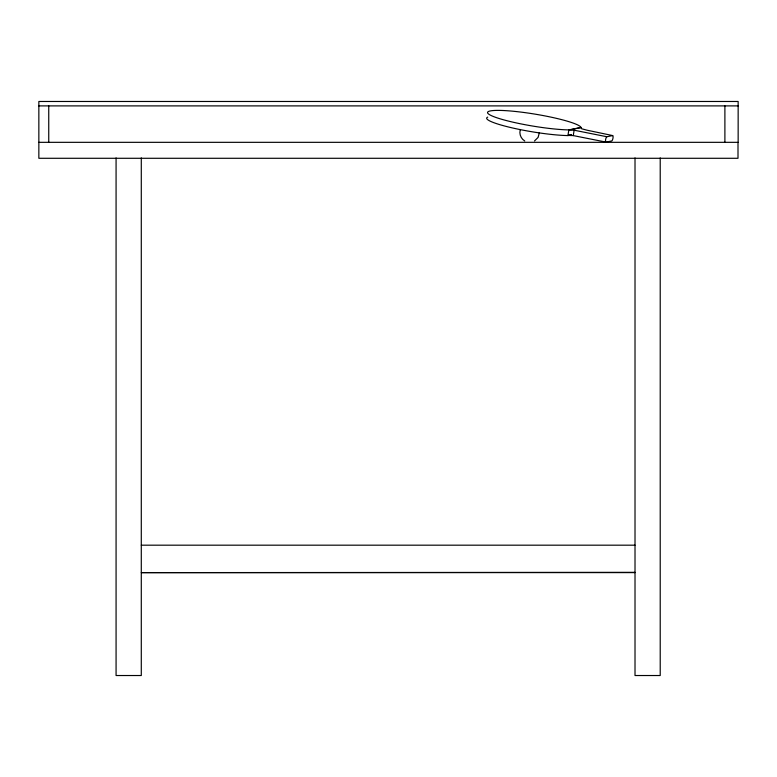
<?xml version="1.0" encoding="UTF-8"?>
<svg xmlns="http://www.w3.org/2000/svg" width="777" height="777" viewBox="0 0 777 777"><rect width="100%" height="100%" fill="white"/><g stroke="black" fill="none" stroke-linecap="round" stroke-linejoin="round"><path stroke-width="1.17" d="M520.192 130.06C519.094 134.217 521.037 138.811 524.747 140.958M539.393 132.566L538.082 137.412L534.508 140.958M487.723 117.113A47.339 6.08 9.4 0 0 511.936 127.826A47.339 6.08 9.4 0 0 567.919 135.577L568.851 129.905L580.963 127.438L581.497 128.71L586.975 130.186L612.645 135.567A2.778 0.874 -78.2 0 1 612.985 138.092A2.778 0.874 -78.2 0 1 611.752 140.948L606.002 142.113A2.758 0.874 -78.2 0 1 605.623 139.598A2.758 0.874 -78.2 0 1 606.895 136.742L612.645 135.567M571.241 134.771L567.938 135.441L573.251 135.587L574.135 130.215L606.895 136.742M571.027 129.623L580.943 127.603M567.919 135.577L571.221 134.897M38.85 105.895L738.15 105.895M38.85 142.327L738.15 142.327L738.15 101.476L38.85 101.476L38.85 158.285L738.004 158.285L738.004 142.327M141.288 545.182L635.013 545.182M635.013 572.338L141.288 572.62L635.013 572.61M568.822 130.07L574.135 130.215M573.251 135.587L604.836 141.87M724.892 105.895L724.892 142.327M660.217 157.906L660.217 675.524L635.013 675.524L635.013 157.906M141.288 157.906L141.288 675.524L116.074 675.524L116.074 157.906M48.747 105.895L48.747 142.327M568.851 129.905A47.339 6.08 9.4 0 1 494.978 117.113A47.339 6.08 9.4 0 1 520.095 111.995A47.339 6.08 9.4 0 1 580.963 127.438"/></g></svg>
